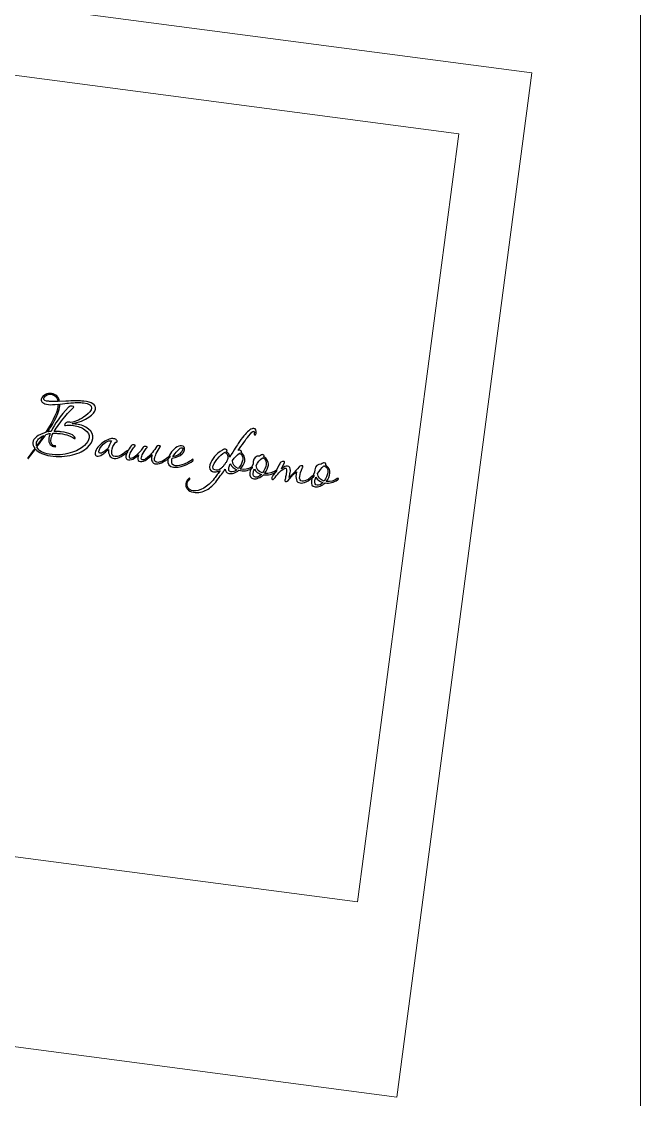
# Model space of a CAD drawing. Header units: centimetres. Extents: x -32 to 84, y -99 to 5.
# Drawn here: x 55.03 to 59.82, y -78.29 to -69.95 of the extents above; entities that cross this region are included whole.
import ezdxf

# ---------------------------------------------------------------- set-up
doc = ezdxf.new("R2010")
doc.units = ezdxf.units.CM
doc.header["$MEASUREMENT"] = 0
doc.layers.add('layer 1', color=7, linetype='Continuous')

msp = doc.modelspace()

# ---------------------------------------------------------------- linework, layer by layer
at = {"layer": 'layer 1', "color": 250, "lineweight": 18}
for points in [[(40.82434, -65.64449), (40.82434, -65.64449), (59.82434, -65.64449), (59.82434, -65.64449), (59.82434, -65.64449), (59.82434, -65.64449), (59.82434, -84.64449), (59.82434, -84.64449), (59.82434, -84.64449), (59.82434, -84.64449), (40.82434, -84.64449), (40.82434, -84.64449), (40.82434, -84.64449), (40.82434, -84.64449), (40.82434, -65.64449), (40.82434, -65.64449)], [(52.04395, -69.42876), (52.04395, -69.42876), (58.98395, -70.34332), (58.98395, -70.34332), (58.98395, -70.34332), (58.98395, -70.34332), (57.93874, -78.27475), (57.93874, -78.27475), (57.93874, -78.27475), (57.93874, -78.27475), (50.99874, -77.36019), (50.99874, -77.36019), (50.99874, -77.36019), (50.99874, -77.36019), (52.04395, -69.42876), (52.04395, -69.42876)], [(52.46893, -70.03084), (52.46893, -70.03084), (58.4175, -70.81475), (58.4175, -70.81475), (58.4175, -70.81475), (58.4175, -70.81475), (57.6336, -76.76332), (57.6336, -76.76332), (57.6336, -76.76332), (57.6336, -76.76332), (51.68503, -75.97941), (51.68503, -75.97941), (51.68503, -75.97941), (51.68503, -75.97941), (52.46893, -70.03084), (52.46893, -70.03084)]]:
    msp.add_open_spline(points, degree=3, knots=[0, 0, 0, 0, 0.2, 0.2, 0.2, 0.2, 0.4, 0.4, 0.4, 0.4, 0.6, 0.6, 0.6, 0.6, 1, 1, 1, 1], dxfattribs=at)
at = {"layer": 'layer 1', "color": 250}
for points, knots in [([(55.54294, -73.24327), (55.51456, -73.26982), (55.47524, -73.28916), (55.42497, -73.30128), (55.42497, -73.30128), (55.37133, -73.3144), (55.31456, -73.31701), (55.25468, -73.30912), (55.25468, -73.30912), (55.204, -73.30244), (55.16559, -73.28476), (55.13945, -73.25607), (55.13945, -73.25607), (55.13945, -73.25607), (55.08617, -73.32801), (55.08617, -73.32801), (55.08617, -73.32801), (55.08487, -73.32965), (55.0834, -73.32981), (55.08177, -73.32851), (55.08177, -73.32851), (55.07974, -73.32752), (55.07939, -73.32603), (55.08074, -73.32405), (55.08074, -73.32405), (55.0909, -73.30989), (55.10048, -73.29673), (55.10947, -73.28458), (55.10947, -73.28458), (55.11846, -73.27241), (55.12671, -73.26107), (55.13423, -73.25052), (55.13423, -73.25052), (55.12214, -73.23559), (55.11713, -73.22033), (55.11918, -73.20474), (55.11918, -73.20474), (55.12338, -73.17284), (55.15633, -73.14708), (55.21805, -73.12746), (55.21805, -73.12746), (55.28198, -73.02808), (55.31447, -72.95521), (55.31553, -72.90885), (55.31553, -72.90885), (55.28186, -72.9127), (55.25632, -72.91366), (55.23891, -72.91173), (55.23891, -72.91173), (55.21897, -72.90982), (55.20431, -72.90482), (55.19492, -72.89673), (55.19492, -72.89673), (55.1865, -72.8895), (55.18294, -72.88092), (55.18425, -72.871), (55.18425, -72.871), (55.18476, -72.8671), (55.18594, -72.86364), (55.18777, -72.86064), (55.18777, -72.86064), (55.1937, -72.84845), (55.20367, -72.83922), (55.21766, -72.83295), (55.21766, -72.83295), (55.23163, -72.82667), (55.2466, -72.8246), (55.26255, -72.8267), (55.26255, -72.8267), (55.29763, -72.83132), (55.31877, -72.85141), (55.32599, -72.88697), (55.32599, -72.88697), (55.32599, -72.88697), (55.37329, -72.88509), (55.37329, -72.88509), (55.37329, -72.88509), (55.4041, -72.88374), (55.42745, -72.88304), (55.44333, -72.88296), (55.44333, -72.88296), (55.45667, -72.88292), (55.46909, -72.88312), (55.48056, -72.88355), (55.48056, -72.88355), (55.49204, -72.88397), (55.50279, -72.88449), (55.51281, -72.88509), (55.51281, -72.88509), (55.54458, -72.88747), (55.56852, -72.8946), (55.58462, -72.90644), (55.58462, -72.90644), (55.60016, -72.91715), (55.60685, -72.93065), (55.60471, -72.94696), (55.60471, -72.94696), (55.60186, -72.96857), (55.58487, -72.9894), (55.55374, -73.00945), (55.55374, -73.00945), (55.51821, -73.03289), (55.47472, -73.04969), (55.42326, -73.05986), (55.42326, -73.05986), (55.42428, -73.06036), (55.4262, -73.06079), (55.42903, -73.06116), (55.42903, -73.06116), (55.43333, -73.06136), (55.43762, -73.06167), (55.4419, -73.06204), (55.4419, -73.06204), (55.44618, -73.06243), (55.45044, -73.0629), (55.45469, -73.06346), (55.45469, -73.06346), (55.49332, -73.06855), (55.52518, -73.08122), (55.55027, -73.10148), (55.55027, -73.10148), (55.57597, -73.12253), (55.58699, -73.14705), (55.5833, -73.17504), (55.5833, -73.17504), (55.58022, -73.19843), (55.56676, -73.22117), (55.54294, -73.24327)], [0, 0, 0, 0, 0.030303, 0.030303, 0.030303, 0.030303, 0.0606061, 0.0606061, 0.0606061, 0.0606061, 0.0909091, 0.0909091, 0.0909091, 0.0909091, 0.1212121, 0.1212121, 0.1212121, 0.1212121, 0.1515152, 0.1515152, 0.1515152, 0.1515152, 0.1818182, 0.1818182, 0.1818182, 0.1818182, 0.2121212, 0.2121212, 0.2121212, 0.2121212, 0.2424242, 0.2424242, 0.2424242, 0.2424242, 0.2727273, 0.2727273, 0.2727273, 0.2727273, 0.3030303, 0.3030303, 0.3030303, 0.3030303, 0.3333333, 0.3333333, 0.3333333, 0.3333333, 0.3636364, 0.3636364, 0.3636364, 0.3636364, 0.3939394, 0.3939394, 0.3939394, 0.3939394, 0.4242424, 0.4242424, 0.4242424, 0.4242424, 0.4545455, 0.4545455, 0.4545455, 0.4545455, 0.4848485, 0.4848485, 0.4848485, 0.4848485, 0.5151515, 0.5151515, 0.5151515, 0.5151515, 0.5454545, 0.5454545, 0.5454545, 0.5454545, 0.5757576, 0.5757576, 0.5757576, 0.5757576, 0.6060606, 0.6060606, 0.6060606, 0.6060606, 0.6363636, 0.6363636, 0.6363636, 0.6363636, 0.6666667, 0.6666667, 0.6666667, 0.6666667, 0.6969697, 0.6969697, 0.6969697, 0.6969697, 0.7272727, 0.7272727, 0.7272727, 0.7272727, 0.7575758, 0.7575758, 0.7575758, 0.7575758, 0.7878788, 0.7878788, 0.7878788, 0.7878788, 0.8181818, 0.8181818, 0.8181818, 0.8181818, 0.8484848, 0.8484848, 0.8484848, 0.8484848, 0.8787879, 0.8787879, 0.8787879, 0.8787879, 0.9090909, 0.9090909, 0.9090909, 0.9090909, 0.9393939, 0.9393939, 0.9393939, 0.9393939, 1, 1, 1, 1]), ([(55.31401, -72.88756), (55.3079, -72.85466), (55.2903, -72.8363), (55.26124, -72.83247), (55.26124, -72.83247), (55.23715, -72.82929), (55.21891, -72.83771), (55.20654, -72.85771), (55.20654, -72.85771), (55.2048, -72.86001), (55.20377, -72.86239), (55.20344, -72.86487), (55.20344, -72.86487), (55.20176, -72.87763), (55.21467, -72.88491), (55.2422, -72.88675), (55.2422, -72.88675), (55.25039, -72.88746), (55.26035, -72.88787), (55.27205, -72.88798), (55.27205, -72.88798), (55.28375, -72.88807), (55.29774, -72.88793), (55.31401, -72.88756)], [0, 0, 0, 0, 0.1428571, 0.1428571, 0.1428571, 0.1428571, 0.2857143, 0.2857143, 0.2857143, 0.2857143, 0.4285714, 0.4285714, 0.4285714, 0.4285714, 0.5714286, 0.5714286, 0.5714286, 0.5714286, 0.7142857, 0.7142857, 0.7142857, 0.7142857, 1, 1, 1, 1]), ([(55.23377, -73.12304), (55.24153, -73.12154), (55.25033, -73.12053), (55.26013, -73.12002), (55.26013, -73.12002), (55.28721, -73.0623), (55.33202, -72.99989), (55.39458, -72.93278), (55.39458, -72.93278), (55.40168, -72.92542), (55.41107, -72.92251), (55.42277, -72.92405), (55.42277, -72.92405), (55.43163, -72.92522), (55.43578, -72.92794), (55.43522, -72.93219), (55.43522, -72.93219), (55.43499, -72.93396), (55.43367, -72.93577), (55.43126, -72.93761), (55.43126, -72.93761), (55.41843, -72.94746), (55.39684, -72.97039), (55.36649, -73.00641), (55.36649, -73.00641), (55.33061, -73.04891), (55.30311, -73.08657), (55.28401, -73.11939), (55.28401, -73.11939), (55.29305, -73.11913), (55.30204, -73.11932), (55.31097, -73.11996), (55.31097, -73.11996), (55.31989, -73.1206), (55.32897, -73.12152), (55.33818, -73.12274), (55.33818, -73.12274), (55.40055, -73.13096), (55.43702, -73.14694), (55.44759, -73.17068), (55.44759, -73.17068), (55.44859, -73.17406), (55.44747, -73.17571), (55.44423, -73.17565), (55.44423, -73.17565), (55.44105, -73.17523), (55.4383, -73.17414), (55.43601, -73.1724), (55.43601, -73.1724), (55.41626, -73.15537), (55.38122, -73.14355), (55.33091, -73.13692), (55.33091, -73.13692), (55.32134, -73.13566), (55.312, -73.1347), (55.30289, -73.13404), (55.30289, -73.13404), (55.29379, -73.13338), (55.28489, -73.1332), (55.27619, -73.1335), (55.27619, -73.1335), (55.26659, -73.1517), (55.26104, -73.16646), (55.25954, -73.17781), (55.25954, -73.17781), (55.25746, -73.19087), (55.25847, -73.20236), (55.26257, -73.21227), (55.26257, -73.21227), (55.26693, -73.22294), (55.27426, -73.22895), (55.28453, -73.23031), (55.28453, -73.23031), (55.28701, -73.23064), (55.28898, -73.23072), (55.29045, -73.23055), (55.29045, -73.23055), (55.29519, -73.23009), (55.29731, -73.23182), (55.2968, -73.23571), (55.2968, -73.23571), (55.29661, -73.23713), (55.29505, -73.238), (55.29213, -73.23834), (55.29213, -73.23834), (55.27461, -73.23712), (55.26154, -73.23107), (55.25288, -73.22019), (55.25288, -73.22019), (55.24421, -73.20932), (55.24065, -73.19532), (55.24218, -73.17822), (55.24218, -73.17822), (55.24341, -73.16612), (55.24727, -73.15185), (55.25378, -73.13541), (55.25378, -73.13541), (55.24827, -73.13613), (55.24274, -73.13711), (55.23716, -73.13835), (55.23716, -73.13835), (55.23159, -73.1396), (55.22596, -73.1413), (55.22027, -73.14343), (55.22027, -73.14343), (55.21141, -73.15596), (55.20122, -73.1703), (55.18972, -73.18645), (55.18972, -73.18645), (55.17822, -73.2026), (55.16522, -73.22053), (55.15073, -73.24026), (55.15073, -73.24026), (55.16431, -73.27125), (55.19626, -73.29006), (55.24658, -73.29669), (55.24658, -73.29669), (55.30399, -73.30425), (55.35796, -73.30092), (55.40851, -73.28667), (55.40851, -73.28667), (55.45382, -73.27389), (55.49024, -73.25471), (55.51776, -73.22914), (55.51776, -73.22914), (55.53989, -73.20898), (55.55226, -73.18899), (55.55487, -73.16914), (55.55487, -73.16914), (55.558, -73.1454), (55.54688, -73.12446), (55.52151, -73.10634), (55.52151, -73.10634), (55.49812, -73.08956), (55.46854, -73.0788), (55.43274, -73.07409), (55.43274, -73.07409), (55.41113, -73.07124), (55.3904, -73.07121), (55.37057, -73.07401), (55.37057, -73.07401), (55.36616, -73.07451), (55.36423, -73.07281), (55.36474, -73.06891), (55.36474, -73.06891), (55.36503, -73.06678), (55.36606, -73.0644), (55.36785, -73.06175), (55.36785, -73.06175), (55.36964, -73.0591), (55.37185, -73.05669), (55.37448, -73.05452), (55.37448, -73.05452), (55.37711, -73.05234), (55.38015, -73.05048), (55.3836, -73.04895), (55.3836, -73.04895), (55.38705, -73.04742), (55.39057, -73.04672), (55.39415, -73.04683), (55.39415, -73.04683), (55.40315, -73.04693), (55.40949, -73.04813), (55.41315, -73.05042), (55.41315, -73.05042), (55.45377, -73.04315), (55.49194, -73.02565), (55.52768, -72.99791), (55.52768, -72.99791), (55.55616, -72.97607), (55.5715, -72.95681), (55.57369, -72.94016), (55.57369, -72.94016), (55.57659, -72.91819), (55.5557, -72.90427), (55.51106, -72.89838), (55.51106, -72.89838), (55.4986, -72.8971), (55.48473, -72.89635), (55.46944, -72.89614), (55.46944, -72.89614), (55.45415, -72.89593), (55.43757, -72.89663), (55.41968, -72.89823), (55.41968, -72.89823), (55.41892, -72.89849), (55.41089, -72.89933), (55.39556, -72.90074), (55.39556, -72.90074), (55.38023, -72.90214), (55.35775, -72.90449), (55.32811, -72.9078), (55.32811, -72.9078), (55.32809, -72.92438), (55.32466, -72.94358), (55.31781, -72.96539), (55.31781, -72.96539), (55.30397, -73.00755), (55.27596, -73.06009), (55.23377, -73.12304)], [0, 0, 0, 0, 0.0196078, 0.0196078, 0.0196078, 0.0196078, 0.0392157, 0.0392157, 0.0392157, 0.0392157, 0.0588235, 0.0588235, 0.0588235, 0.0588235, 0.0784314, 0.0784314, 0.0784314, 0.0784314, 0.0980392, 0.0980392, 0.0980392, 0.0980392, 0.1176471, 0.1176471, 0.1176471, 0.1176471, 0.1372549, 0.1372549, 0.1372549, 0.1372549, 0.1568627, 0.1568627, 0.1568627, 0.1568627, 0.1764706, 0.1764706, 0.1764706, 0.1764706, 0.1960784, 0.1960784, 0.1960784, 0.1960784, 0.2156863, 0.2156863, 0.2156863, 0.2156863, 0.2352941, 0.2352941, 0.2352941, 0.2352941, 0.254902, 0.254902, 0.254902, 0.254902, 0.2745098, 0.2745098, 0.2745098, 0.2745098, 0.2941176, 0.2941176, 0.2941176, 0.2941176, 0.3137255, 0.3137255, 0.3137255, 0.3137255, 0.3333333, 0.3333333, 0.3333333, 0.3333333, 0.3529412, 0.3529412, 0.3529412, 0.3529412, 0.372549, 0.372549, 0.372549, 0.372549, 0.3921569, 0.3921569, 0.3921569, 0.3921569, 0.4117647, 0.4117647, 0.4117647, 0.4117647, 0.4313725, 0.4313725, 0.4313725, 0.4313725, 0.4509804, 0.4509804, 0.4509804, 0.4509804, 0.4705882, 0.4705882, 0.4705882, 0.4705882, 0.4901961, 0.4901961, 0.4901961, 0.4901961, 0.5098039, 0.5098039, 0.5098039, 0.5098039, 0.5294118, 0.5294118, 0.5294118, 0.5294118, 0.5490196, 0.5490196, 0.5490196, 0.5490196, 0.5686275, 0.5686275, 0.5686275, 0.5686275, 0.5882353, 0.5882353, 0.5882353, 0.5882353, 0.6078431, 0.6078431, 0.6078431, 0.6078431, 0.627451, 0.627451, 0.627451, 0.627451, 0.6470588, 0.6470588, 0.6470588, 0.6470588, 0.6666667, 0.6666667, 0.6666667, 0.6666667, 0.6862745, 0.6862745, 0.6862745, 0.6862745, 0.7058824, 0.7058824, 0.7058824, 0.7058824, 0.7254902, 0.7254902, 0.7254902, 0.7254902, 0.745098, 0.745098, 0.745098, 0.745098, 0.7647059, 0.7647059, 0.7647059, 0.7647059, 0.7843137, 0.7843137, 0.7843137, 0.7843137, 0.8039216, 0.8039216, 0.8039216, 0.8039216, 0.8235294, 0.8235294, 0.8235294, 0.8235294, 0.8431373, 0.8431373, 0.8431373, 0.8431373, 0.8627451, 0.8627451, 0.8627451, 0.8627451, 0.8823529, 0.8823529, 0.8823529, 0.8823529, 0.9019608, 0.9019608, 0.9019608, 0.9019608, 0.9215686, 0.9215686, 0.9215686, 0.9215686, 0.9411765, 0.9411765, 0.9411765, 0.9411765, 0.9607843, 0.9607843, 0.9607843, 0.9607843, 1, 1, 1, 1]), ([(56.73195, -73.28153), (56.73195, -73.28153), (56.72908, -73.28277), (56.72908, -73.28277), (56.72908, -73.28277), (56.74073, -73.29008), (56.74953, -73.29989), (56.75549, -73.31221), (56.75549, -73.31221), (56.76143, -73.32454), (56.76286, -73.33698), (56.75975, -73.34955), (56.75975, -73.34955), (56.75469, -73.3716), (56.74378, -73.39143), (56.72704, -73.40905), (56.72704, -73.40905), (56.72704, -73.40905), (56.7257, -73.41104), (56.7257, -73.41104), (56.7257, -73.41104), (56.75838, -73.4175), (56.78729, -73.41284), (56.81245, -73.39705), (56.81245, -73.39705), (56.8144, -73.39587), (56.81644, -73.39542), (56.81857, -73.3957), (56.81857, -73.3957), (56.8206, -73.39669), (56.82131, -73.39821), (56.82067, -73.4003), (56.82067, -73.4003), (56.81994, -73.40308), (56.81744, -73.40564), (56.81317, -73.40796), (56.81317, -73.40796), (56.78211, -73.42478), (56.74948, -73.42896), (56.71526, -73.42047), (56.71526, -73.42047), (56.70278, -73.43037), (56.68931, -73.43752), (56.67485, -73.44192), (56.67485, -73.44192), (56.66039, -73.44632), (56.64755, -73.44725), (56.63636, -73.44469), (56.63636, -73.44469), (56.61781, -73.44045), (56.60866, -73.42915), (56.60892, -73.41078), (56.60892, -73.41078), (56.59951, -73.42469), (56.58944, -73.43887), (56.57871, -73.45332), (56.57871, -73.45332), (56.56797, -73.46777), (56.55663, -73.4834), (56.54468, -73.50021), (56.54468, -73.50021), (56.51866, -73.53355), (56.49242, -73.55749), (56.46599, -73.57204), (56.46599, -73.57204), (56.43484, -73.58956), (56.40048, -73.59585), (56.36292, -73.5909), (56.36292, -73.5909), (56.34166, -73.5881), (56.3258, -73.57988), (56.31534, -73.56624), (56.31534, -73.56624), (56.3054, -73.55412), (56.30148, -73.54008), (56.30358, -73.52414), (56.30358, -73.52414), (56.30558, -73.5089), (56.31308, -73.49582), (56.32606, -73.48491), (56.32606, -73.48491), (56.32776, -73.48298), (56.32966, -73.48214), (56.33179, -73.48243), (56.33179, -73.48243), (56.33391, -73.4827), (56.33482, -73.48408), (56.33449, -73.48657), (56.33449, -73.48657), (56.33435, -73.48763), (56.33321, -73.48947), (56.33106, -73.49206), (56.33106, -73.49206), (56.32184, -73.49914), (56.31633, -73.50942), (56.31456, -73.52288), (56.31456, -73.52288), (56.31274, -73.5367), (56.3155, -73.54859), (56.32284, -73.55858), (56.32284, -73.55858), (56.331, -73.57047), (56.34359, -73.57753), (56.36061, -73.57978), (56.36061, -73.57978), (56.3854, -73.58304), (56.41283, -73.57603), (56.44288, -73.55871), (56.44288, -73.55871), (56.47109, -73.54153), (56.49815, -73.51679), (56.52404, -73.4845), (56.52404, -73.4845), (56.53191, -73.47401), (56.53974, -73.46377), (56.54755, -73.45381), (56.54755, -73.45381), (56.55535, -73.44383), (56.56299, -73.43376), (56.57046, -73.42356), (56.57046, -73.42356), (56.55974, -73.42828), (56.54917, -73.43122), (56.53875, -73.43237), (56.53875, -73.43237), (56.52833, -73.43352), (56.51915, -73.43267), (56.51124, -73.42982), (56.51124, -73.42982), (56.4884, -73.42248), (56.4815, -73.40517), (56.4905, -73.37788), (56.4905, -73.37788), (56.49833, -73.35403), (56.51001, -73.33313), (56.52553, -73.31516), (56.52553, -73.31516), (56.54106, -73.29721), (56.56178, -73.28019), (56.58769, -73.26414), (56.58769, -73.26414), (56.59824, -73.25796), (56.60628, -73.25578), (56.6118, -73.25758), (56.6118, -73.25758), (56.62048, -73.26017), (56.62427, -73.26427), (56.62316, -73.2699), (56.62316, -73.2699), (56.62281, -73.26985), (56.62243, -73.26999), (56.62203, -73.27029), (56.62203, -73.27029), (56.62203, -73.27029), (56.6164, -73.27604), (56.6164, -73.27604), (56.6164, -73.27604), (56.6248, -73.28075), (56.6312, -73.28682), (56.63563, -73.29425), (56.63563, -73.29425), (56.64006, -73.30169), (56.6426, -73.30978), (56.64326, -73.31851), (56.64326, -73.31851), (56.64375, -73.31749), (56.64444, -73.31633), (56.64534, -73.315), (56.64534, -73.315), (56.6522, -73.30401), (56.65544, -73.29849), (56.65509, -73.29845), (56.65509, -73.29845), (56.68709, -73.24714), (56.70864, -73.21357), (56.71974, -73.19772), (56.71974, -73.19772), (56.74955, -73.15478), (56.77602, -73.12492), (56.79914, -73.10814), (56.79914, -73.10814), (56.81183, -73.09936), (56.82208, -73.09548), (56.82988, -73.09651), (56.82988, -73.09651), (56.84546, -73.09856), (56.85163, -73.112), (56.84836, -73.1368), (56.84836, -73.1368), (56.84745, -73.141), (56.84598, -73.14396), (56.84394, -73.14569), (56.84394, -73.14569), (56.84192, -73.1474), (56.83996, -73.14787), (56.83809, -73.14707), (56.83809, -73.14707), (56.83621, -73.14629), (56.83484, -73.14439), (56.83396, -73.14139), (56.83396, -73.14139), (56.8331, -73.1384), (56.83322, -73.13408), (56.83432, -73.12846), (56.83432, -73.12846), (56.83521, -73.12173), (56.83388, -73.11812), (56.83033, -73.11766), (56.83033, -73.11766), (56.82254, -73.11663), (56.80925, -73.12858), (56.79046, -73.15351), (56.79046, -73.15351), (56.77865, -73.16925), (56.76582, -73.18658), (56.75198, -73.20548), (56.75198, -73.20548), (56.73812, -73.22439), (56.72339, -73.24525), (56.70776, -73.26807), (56.70776, -73.26807), (56.71355, -73.26522), (56.71854, -73.26426), (56.72275, -73.26517), (56.72275, -73.26517), (56.73258, -73.26719), (56.73694, -73.27101), (56.73584, -73.27663), (56.73584, -73.27663), (56.73484, -73.27867), (56.73356, -73.2803), (56.73195, -73.28153)], [0, 0, 0, 0, 0.0169492, 0.0169492, 0.0169492, 0.0169492, 0.0338983, 0.0338983, 0.0338983, 0.0338983, 0.0508475, 0.0508475, 0.0508475, 0.0508475, 0.0677966, 0.0677966, 0.0677966, 0.0677966, 0.0847458, 0.0847458, 0.0847458, 0.0847458, 0.1016949, 0.1016949, 0.1016949, 0.1016949, 0.1186441, 0.1186441, 0.1186441, 0.1186441, 0.1355932, 0.1355932, 0.1355932, 0.1355932, 0.1525424, 0.1525424, 0.1525424, 0.1525424, 0.1694915, 0.1694915, 0.1694915, 0.1694915, 0.1864407, 0.1864407, 0.1864407, 0.1864407, 0.2033898, 0.2033898, 0.2033898, 0.2033898, 0.220339, 0.220339, 0.220339, 0.220339, 0.2372881, 0.2372881, 0.2372881, 0.2372881, 0.2542373, 0.2542373, 0.2542373, 0.2542373, 0.2711864, 0.2711864, 0.2711864, 0.2711864, 0.2881356, 0.2881356, 0.2881356, 0.2881356, 0.3050847, 0.3050847, 0.3050847, 0.3050847, 0.3220339, 0.3220339, 0.3220339, 0.3220339, 0.3389831, 0.3389831, 0.3389831, 0.3389831, 0.3559322, 0.3559322, 0.3559322, 0.3559322, 0.3728814, 0.3728814, 0.3728814, 0.3728814, 0.3898305, 0.3898305, 0.3898305, 0.3898305, 0.4067797, 0.4067797, 0.4067797, 0.4067797, 0.4237288, 0.4237288, 0.4237288, 0.4237288, 0.440678, 0.440678, 0.440678, 0.440678, 0.4576271, 0.4576271, 0.4576271, 0.4576271, 0.4745763, 0.4745763, 0.4745763, 0.4745763, 0.4915254, 0.4915254, 0.4915254, 0.4915254, 0.5084746, 0.5084746, 0.5084746, 0.5084746, 0.5254237, 0.5254237, 0.5254237, 0.5254237, 0.5423729, 0.5423729, 0.5423729, 0.5423729, 0.559322, 0.559322, 0.559322, 0.559322, 0.5762712, 0.5762712, 0.5762712, 0.5762712, 0.5932203, 0.5932203, 0.5932203, 0.5932203, 0.6101695, 0.6101695, 0.6101695, 0.6101695, 0.6271186, 0.6271186, 0.6271186, 0.6271186, 0.6440678, 0.6440678, 0.6440678, 0.6440678, 0.6610169, 0.6610169, 0.6610169, 0.6610169, 0.6779661, 0.6779661, 0.6779661, 0.6779661, 0.6949153, 0.6949153, 0.6949153, 0.6949153, 0.7118644, 0.7118644, 0.7118644, 0.7118644, 0.7288136, 0.7288136, 0.7288136, 0.7288136, 0.7457627, 0.7457627, 0.7457627, 0.7457627, 0.7627119, 0.7627119, 0.7627119, 0.7627119, 0.779661, 0.779661, 0.779661, 0.779661, 0.7966102, 0.7966102, 0.7966102, 0.7966102, 0.8135593, 0.8135593, 0.8135593, 0.8135593, 0.8305085, 0.8305085, 0.8305085, 0.8305085, 0.8474576, 0.8474576, 0.8474576, 0.8474576, 0.8644068, 0.8644068, 0.8644068, 0.8644068, 0.8813559, 0.8813559, 0.8813559, 0.8813559, 0.8983051, 0.8983051, 0.8983051, 0.8983051, 0.9152542, 0.9152542, 0.9152542, 0.9152542, 0.9322034, 0.9322034, 0.9322034, 0.9322034, 0.9491525, 0.9491525, 0.9491525, 0.9491525, 0.9661017, 0.9661017, 0.9661017, 0.9661017, 1, 1, 1, 1]), ([(55.20313, -73.15037), (55.16848, -73.16707), (55.14957, -73.18747), (55.1464, -73.21157), (55.1464, -73.21157), (55.14556, -73.21794), (55.1461, -73.22469), (55.14806, -73.23179), (55.14806, -73.23179), (55.15831, -73.21693), (55.16811, -73.20271), (55.17747, -73.18917), (55.17747, -73.18917), (55.18682, -73.17562), (55.19538, -73.16268), (55.20313, -73.15037)], [0, 0, 0, 0, 0.2, 0.2, 0.2, 0.2, 0.4, 0.4, 0.4, 0.4, 0.6, 0.6, 0.6, 0.6, 1, 1, 1, 1]), ([(55.8512, -73.28011), (55.80395, -73.31859), (55.76601, -73.33432), (55.73737, -73.3273), (55.73737, -73.3273), (55.72794, -73.32497), (55.71985, -73.31796), (55.71311, -73.30626), (55.71311, -73.30626), (55.70653, -73.29314), (55.70356, -73.27742), (55.70417, -73.25911), (55.70417, -73.25911), (55.69622, -73.26744), (55.68829, -73.27495), (55.68038, -73.28166), (55.68038, -73.28166), (55.67246, -73.28837), (55.66419, -73.2944), (55.65556, -73.29976), (55.65556, -73.29976), (55.63989, -73.30923), (55.62744, -73.31335), (55.61823, -73.31214), (55.61823, -73.31214), (55.60512, -73.31041), (55.59966, -73.30123), (55.60186, -73.28457), (55.60186, -73.28457), (55.60372, -73.27039), (55.61062, -73.25634), (55.62256, -73.24241), (55.62256, -73.24241), (55.65021, -73.21036), (55.67927, -73.1895), (55.70975, -73.17982), (55.70975, -73.17982), (55.72291, -73.17578), (55.7348, -73.17447), (55.74542, -73.17587), (55.74542, -73.17587), (55.74826, -73.17624), (55.7513, -73.17709), (55.75456, -73.17842), (55.75456, -73.17842), (55.75781, -73.17974), (55.76083, -73.18141), (55.76363, -73.1834), (55.76363, -73.1834), (55.76644, -73.18539), (55.76867, -73.18758), (55.77034, -73.18996), (55.77034, -73.18996), (55.772, -73.19234), (55.77266, -73.19495), (55.77228, -73.19779), (55.77228, -73.19779), (55.77214, -73.19886), (55.77139, -73.19974), (55.77004, -73.20046), (55.77004, -73.20046), (55.76868, -73.20119), (55.76717, -73.20171), (55.7655, -73.20203), (55.7655, -73.20203), (55.76384, -73.20235), (55.76225, -73.20278), (55.76074, -73.2033), (55.76074, -73.2033), (55.75922, -73.20382), (55.75844, -73.20426), (55.7584, -73.20461), (55.7584, -73.20461), (55.74216, -73.22663), (55.73262, -73.24844), (55.72977, -73.27006), (55.72977, -73.27006), (55.72622, -73.29699), (55.73489, -73.31183), (55.75581, -73.31459), (55.75581, -73.31459), (55.77777, -73.31748), (55.80755, -73.30356), (55.84513, -73.27283), (55.84513, -73.27283), (55.84804, -73.26996), (55.85072, -73.26869), (55.85321, -73.26902), (55.85321, -73.26902), (55.85497, -73.26925), (55.8557, -73.27061), (55.85538, -73.27309), (55.85538, -73.27309), (55.855, -73.27592), (55.85361, -73.27827), (55.8512, -73.28011)], [0, 0, 0, 0, 0.04, 0.04, 0.04, 0.04, 0.08, 0.08, 0.08, 0.08, 0.12, 0.12, 0.12, 0.12, 0.16, 0.16, 0.16, 0.16, 0.2, 0.2, 0.2, 0.2, 0.24, 0.24, 0.24, 0.24, 0.28, 0.28, 0.28, 0.28, 0.32, 0.32, 0.32, 0.32, 0.36, 0.36, 0.36, 0.36, 0.4, 0.4, 0.4, 0.4, 0.44, 0.44, 0.44, 0.44, 0.48, 0.48, 0.48, 0.48, 0.52, 0.52, 0.52, 0.52, 0.56, 0.56, 0.56, 0.56, 0.6, 0.6, 0.6, 0.6, 0.64, 0.64, 0.64, 0.64, 0.68, 0.68, 0.68, 0.68, 0.72, 0.72, 0.72, 0.72, 0.76, 0.76, 0.76, 0.76, 0.8, 0.8, 0.8, 0.8, 0.84, 0.84, 0.84, 0.84, 0.88, 0.88, 0.88, 0.88, 0.92, 0.92, 0.92, 0.92, 1, 1, 1, 1]), ([(55.7281, -73.1925), (55.69877, -73.18792), (55.67073, -73.20514), (55.64395, -73.24415), (55.64395, -73.24415), (55.63643, -73.2547), (55.6321, -73.2644), (55.63093, -73.27325), (55.63093, -73.27325), (55.62967, -73.28282), (55.6324, -73.28805), (55.63913, -73.28894), (55.63913, -73.28894), (55.64552, -73.28978), (55.6544, -73.28663), (55.6658, -73.27947), (55.6658, -73.27947), (55.68628, -73.26631), (55.70038, -73.25231), (55.70811, -73.23746), (55.70811, -73.23746), (55.71292, -73.22007), (55.71958, -73.20508), (55.7281, -73.1925)], [0, 0, 0, 0, 0.1428571, 0.1428571, 0.1428571, 0.1428571, 0.2857143, 0.2857143, 0.2857143, 0.2857143, 0.4285714, 0.4285714, 0.4285714, 0.4285714, 0.5714286, 0.5714286, 0.5714286, 0.5714286, 0.7142857, 0.7142857, 0.7142857, 0.7142857, 1, 1, 1, 1]), ([(56.10546, -73.23844), (56.07953, -73.27649), (56.06507, -73.30686), (56.06208, -73.32953), (56.06208, -73.32953), (56.05975, -73.34725), (56.06567, -73.35704), (56.07985, -73.35891), (56.07985, -73.35891), (56.10217, -73.36185), (56.13275, -73.34732), (56.17158, -73.3153), (56.17158, -73.3153), (56.17519, -73.31253), (56.17806, -73.31129), (56.18018, -73.31157), (56.18018, -73.31157), (56.18195, -73.3118), (56.18267, -73.31316), (56.18234, -73.31564), (56.18234, -73.31564), (56.18197, -73.31847), (56.18041, -73.32079), (56.17765, -73.32259), (56.17765, -73.32259), (56.13075, -73.36112), (56.09296, -73.37704), (56.06428, -73.37038), (56.06428, -73.37038), (56.05687, -73.36904), (56.0505, -73.36405), (56.04516, -73.35542), (56.04516, -73.35542), (56.03883, -73.34594), (56.03654, -73.33464), (56.03827, -73.32152), (56.03827, -73.32152), (56.03902, -73.31586), (56.04079, -73.30924), (56.04359, -73.30168), (56.04359, -73.30168), (56.01365, -73.3291), (55.99116, -73.34524), (55.9761, -73.35011), (55.9761, -73.35011), (55.96707, -73.35288), (55.95938, -73.35385), (55.95299, -73.35301), (55.95299, -73.35301), (55.9367, -73.35086), (55.92977, -73.34058), (55.93219, -73.32215), (55.93219, -73.32215), (55.93289, -73.31684), (55.93471, -73.30986), (55.93764, -73.30123), (55.93764, -73.30123), (55.91442, -73.32162), (55.8964, -73.33384), (55.8836, -73.33792), (55.8836, -73.33792), (55.87459, -73.3407), (55.86689, -73.34167), (55.86051, -73.34082), (55.86051, -73.34082), (55.8442, -73.33868), (55.83727, -73.32839), (55.8397, -73.30996), (55.8397, -73.30996), (55.84231, -73.29012), (55.8559, -73.2636), (55.88047, -73.23043), (55.88047, -73.23043), (55.88485, -73.22452), (55.89271, -73.22231), (55.90405, -73.2238), (55.90405, -73.2238), (55.91079, -73.22469), (55.91294, -73.22749), (55.91052, -73.23222), (55.91052, -73.23222), (55.90693, -73.23752), (55.90328, -73.24263), (55.89957, -73.24755), (55.89957, -73.24755), (55.89586, -73.25246), (55.89221, -73.25758), (55.88863, -73.26287), (55.88863, -73.26287), (55.87564, -73.28207), (55.86844, -73.29699), (55.86704, -73.30762), (55.86704, -73.30762), (55.86531, -73.32073), (55.86765, -73.32771), (55.87402, -73.32854), (55.87402, -73.32854), (55.8889, -73.33051), (55.90848, -73.31884), (55.93271, -73.29355), (55.93271, -73.29355), (55.93562, -73.2907), (55.93877, -73.28732), (55.94216, -73.28344), (55.94216, -73.28344), (55.94555, -73.27957), (55.94955, -73.27523), (55.95414, -73.27043), (55.95414, -73.27043), (55.95653, -73.26605), (55.95937, -73.26156), (55.96269, -73.25695), (55.96269, -73.25695), (55.966, -73.25233), (55.96942, -73.24756), (55.97295, -73.24262), (55.97295, -73.24262), (55.97734, -73.2367), (55.9852, -73.2345), (55.99654, -73.23599), (55.99654, -73.23599), (56.00327, -73.23688), (56.00543, -73.23968), (56.003, -73.24441), (56.003, -73.24441), (55.99942, -73.24971), (55.99577, -73.25482), (55.99206, -73.25973), (55.99206, -73.25973), (55.98834, -73.26465), (55.9847, -73.26977), (55.98112, -73.27505), (55.98112, -73.27505), (55.96813, -73.29426), (55.96094, -73.30918), (55.95954, -73.31981), (55.95954, -73.31981), (55.95781, -73.33292), (55.96013, -73.33989), (55.96651, -73.34073), (55.96651, -73.34073), (55.9814, -73.3427), (56.00096, -73.33103), (56.02521, -73.30574), (56.02521, -73.30574), (56.0286, -73.30186), (56.032, -73.29799), (56.03539, -73.29411), (56.03539, -73.29411), (56.03878, -73.29023), (56.04218, -73.28635), (56.04557, -73.28248), (56.04557, -73.28248), (56.05765, -73.26748), (56.06839, -73.25159), (56.07782, -73.2348), (56.07782, -73.2348), (56.08237, -73.23035), (56.0896, -73.22879), (56.09953, -73.2301), (56.09953, -73.2301), (56.10484, -73.2308), (56.10731, -73.23257), (56.10694, -73.2354), (56.10694, -73.2354), (56.10685, -73.23611), (56.10635, -73.23713), (56.10546, -73.23844)], [0, 0, 0, 0, 0.0232558, 0.0232558, 0.0232558, 0.0232558, 0.0465116, 0.0465116, 0.0465116, 0.0465116, 0.0697674, 0.0697674, 0.0697674, 0.0697674, 0.0930233, 0.0930233, 0.0930233, 0.0930233, 0.1162791, 0.1162791, 0.1162791, 0.1162791, 0.1395349, 0.1395349, 0.1395349, 0.1395349, 0.1627907, 0.1627907, 0.1627907, 0.1627907, 0.1860465, 0.1860465, 0.1860465, 0.1860465, 0.2093023, 0.2093023, 0.2093023, 0.2093023, 0.2325581, 0.2325581, 0.2325581, 0.2325581, 0.255814, 0.255814, 0.255814, 0.255814, 0.2790698, 0.2790698, 0.2790698, 0.2790698, 0.3023256, 0.3023256, 0.3023256, 0.3023256, 0.3255814, 0.3255814, 0.3255814, 0.3255814, 0.3488372, 0.3488372, 0.3488372, 0.3488372, 0.372093, 0.372093, 0.372093, 0.372093, 0.3953488, 0.3953488, 0.3953488, 0.3953488, 0.4186047, 0.4186047, 0.4186047, 0.4186047, 0.4418605, 0.4418605, 0.4418605, 0.4418605, 0.4651163, 0.4651163, 0.4651163, 0.4651163, 0.4883721, 0.4883721, 0.4883721, 0.4883721, 0.5116279, 0.5116279, 0.5116279, 0.5116279, 0.5348837, 0.5348837, 0.5348837, 0.5348837, 0.5581395, 0.5581395, 0.5581395, 0.5581395, 0.5813953, 0.5813953, 0.5813953, 0.5813953, 0.6046512, 0.6046512, 0.6046512, 0.6046512, 0.627907, 0.627907, 0.627907, 0.627907, 0.6511628, 0.6511628, 0.6511628, 0.6511628, 0.6744186, 0.6744186, 0.6744186, 0.6744186, 0.6976744, 0.6976744, 0.6976744, 0.6976744, 0.7209302, 0.7209302, 0.7209302, 0.7209302, 0.744186, 0.744186, 0.744186, 0.744186, 0.7674419, 0.7674419, 0.7674419, 0.7674419, 0.7906977, 0.7906977, 0.7906977, 0.7906977, 0.8139535, 0.8139535, 0.8139535, 0.8139535, 0.8372093, 0.8372093, 0.8372093, 0.8372093, 0.8604651, 0.8604651, 0.8604651, 0.8604651, 0.8837209, 0.8837209, 0.8837209, 0.8837209, 0.9069767, 0.9069767, 0.9069767, 0.9069767, 0.9302326, 0.9302326, 0.9302326, 0.9302326, 0.9534884, 0.9534884, 0.9534884, 0.9534884, 1, 1, 1, 1]), ([(56.35723, -73.34679), (56.34242, -73.36071), (56.32026, -73.37293), (56.29075, -73.38346), (56.29075, -73.38346), (56.25818, -73.3954), (56.23055, -73.39986), (56.20787, -73.39687), (56.20787, -73.39687), (56.17492, -73.39253), (56.16082, -73.37229), (56.16558, -73.33614), (56.16558, -73.33614), (56.16731, -73.32303), (56.17379, -73.30802), (56.18504, -73.29112), (56.18504, -73.29112), (56.19642, -73.27315), (56.20968, -73.25867), (56.22483, -73.24769), (56.22483, -73.24769), (56.24198, -73.23517), (56.25729, -73.2298), (56.27075, -73.23157), (56.27075, -73.23157), (56.28848, -73.23391), (56.29619, -73.24376), (56.2939, -73.26112), (56.2939, -73.26112), (56.2925, -73.27175), (56.2864, -73.28248), (56.2756, -73.29332), (56.2756, -73.29332), (56.25663, -73.31136), (56.23104, -73.32224), (56.19884, -73.32592), (56.19884, -73.32592), (56.19662, -73.33176), (56.19507, -73.33805), (56.19418, -73.34477), (56.19418, -73.34477), (56.19101, -73.36887), (56.20058, -73.3824), (56.22291, -73.38534), (56.22291, -73.38534), (56.24063, -73.38768), (56.26355, -73.38331), (56.2917, -73.37223), (56.2917, -73.37223), (56.30463, -73.36708), (56.31597, -73.36182), (56.32569, -73.35643), (56.32569, -73.35643), (56.33541, -73.35105), (56.34372, -73.34537), (56.35064, -73.33944), (56.35064, -73.33944), (56.35831, -73.33324), (56.36171, -73.33332), (56.36087, -73.33971), (56.36087, -73.33971), (56.36059, -73.34183), (56.35938, -73.3442), (56.35723, -73.34679)], [0, 0, 0, 0, 0.0588235, 0.0588235, 0.0588235, 0.0588235, 0.1176471, 0.1176471, 0.1176471, 0.1176471, 0.1764706, 0.1764706, 0.1764706, 0.1764706, 0.2352941, 0.2352941, 0.2352941, 0.2352941, 0.2941176, 0.2941176, 0.2941176, 0.2941176, 0.3529412, 0.3529412, 0.3529412, 0.3529412, 0.4117647, 0.4117647, 0.4117647, 0.4117647, 0.4705882, 0.4705882, 0.4705882, 0.4705882, 0.5294118, 0.5294118, 0.5294118, 0.5294118, 0.5882353, 0.5882353, 0.5882353, 0.5882353, 0.6470588, 0.6470588, 0.6470588, 0.6470588, 0.7058824, 0.7058824, 0.7058824, 0.7058824, 0.7647059, 0.7647059, 0.7647059, 0.7647059, 0.8235294, 0.8235294, 0.8235294, 0.8235294, 0.8823529, 0.8823529, 0.8823529, 0.8823529, 1, 1, 1, 1]), ([(56.26602, -73.28394), (56.27425, -73.27349), (56.27889, -73.26419), (56.27996, -73.25604), (56.27996, -73.25604), (56.28081, -73.24966), (56.2791, -73.24619), (56.27485, -73.24563), (56.27485, -73.24563), (56.26741, -73.24465), (56.25598, -73.25197), (56.24059, -73.26762), (56.24059, -73.26762), (56.2255, -73.28365), (56.21307, -73.30004), (56.20328, -73.31677), (56.20328, -73.31677), (56.23245, -73.3116), (56.25336, -73.30066), (56.26602, -73.28394)], [0, 0, 0, 0, 0.1666667, 0.1666667, 0.1666667, 0.1666667, 0.3333333, 0.3333333, 0.3333333, 0.3333333, 0.5, 0.5, 0.5, 0.5, 0.6666667, 0.6666667, 0.6666667, 0.6666667, 1, 1, 1, 1]), ([(56.57649, -73.40651), (56.58144, -73.40176), (56.58647, -73.39647), (56.59156, -73.39066), (56.59156, -73.39066), (56.59666, -73.38484), (56.60141, -73.37888), (56.60581, -73.3728), (56.60581, -73.3728), (56.61022, -73.36671), (56.61416, -73.36073), (56.61764, -73.35488), (56.61764, -73.35488), (56.62111, -73.34904), (56.62373, -73.34352), (56.6255, -73.33835), (56.6255, -73.33835), (56.62965, -73.32592), (56.63011, -73.31435), (56.62683, -73.30364), (56.62683, -73.30364), (56.62354, -73.29293), (56.61679, -73.28546), (56.60653, -73.28123), (56.60653, -73.28123), (56.58436, -73.29345), (56.56484, -73.31035), (56.54793, -73.33191), (56.54793, -73.33191), (56.54467, -73.33472), (56.54127, -73.33869), (56.53771, -73.34381), (56.53771, -73.34381), (56.53415, -73.34893), (56.53094, -73.35409), (56.5281, -73.35931), (56.5281, -73.35931), (56.52524, -73.36452), (56.52279, -73.36952), (56.52071, -73.37429), (56.52071, -73.37429), (56.51864, -73.37907), (56.51729, -73.38249), (56.51666, -73.38457), (56.51666, -73.38457), (56.51024, -73.40319), (56.5138, -73.41448), (56.52734, -73.41843), (56.52734, -73.41843), (56.54322, -73.42376), (56.5596, -73.41979), (56.57649, -73.40651)], [0, 0, 0, 0, 0.0714286, 0.0714286, 0.0714286, 0.0714286, 0.1428571, 0.1428571, 0.1428571, 0.1428571, 0.2142857, 0.2142857, 0.2142857, 0.2142857, 0.2857143, 0.2857143, 0.2857143, 0.2857143, 0.3571429, 0.3571429, 0.3571429, 0.3571429, 0.4285714, 0.4285714, 0.4285714, 0.4285714, 0.5, 0.5, 0.5, 0.5, 0.5714286, 0.5714286, 0.5714286, 0.5714286, 0.6428571, 0.6428571, 0.6428571, 0.6428571, 0.7142857, 0.7142857, 0.7142857, 0.7142857, 0.7857143, 0.7857143, 0.7857143, 0.7857143, 0.8571429, 0.8571429, 0.8571429, 0.8571429, 1, 1, 1, 1]), ([(56.64883, -73.37062), (56.64883, -73.37062), (56.64822, -73.37108), (56.64822, -73.37108), (56.64822, -73.37108), (56.64571, -73.37652), (56.6435, -73.38164), (56.6416, -73.38643), (56.6416, -73.38643), (56.63971, -73.39123), (56.63833, -73.39555), (56.63746, -73.39941), (56.63746, -73.39941), (56.63322, -73.41796), (56.63773, -73.42883), (56.65101, -73.43202), (56.65101, -73.43202), (56.66742, -73.43598), (56.68345, -73.4307), (56.69906, -73.41618), (56.69906, -73.41618), (56.67398, -73.40674), (56.65724, -73.39156), (56.64883, -73.37062)], [0, 0, 0, 0, 0.1428571, 0.1428571, 0.1428571, 0.1428571, 0.2857143, 0.2857143, 0.2857143, 0.2857143, 0.4285714, 0.4285714, 0.4285714, 0.4285714, 0.5714286, 0.5714286, 0.5714286, 0.5714286, 0.7142857, 0.7142857, 0.7142857, 0.7142857, 1, 1, 1, 1]), ([(56.7196, -73.2891), (56.69862, -73.30327), (56.68034, -73.32159), (56.66477, -73.34406), (56.66477, -73.34406), (56.66479, -73.37399), (56.67955, -73.39468), (56.70903, -73.40614), (56.70903, -73.40614), (56.72726, -73.38546), (56.73844, -73.36495), (56.74256, -73.34458), (56.74256, -73.34458), (56.74571, -73.33165), (56.74527, -73.31997), (56.74123, -73.30953), (56.74123, -73.30953), (56.7372, -73.29907), (56.72999, -73.29226), (56.7196, -73.2891)], [0, 0, 0, 0, 0.1666667, 0.1666667, 0.1666667, 0.1666667, 0.3333333, 0.3333333, 0.3333333, 0.3333333, 0.5, 0.5, 0.5, 0.5, 0.6666667, 0.6666667, 0.6666667, 0.6666667, 1, 1, 1, 1]), ([(56.90816, -73.31502), (56.90816, -73.31502), (56.90575, -73.31687), (56.90575, -73.31687), (56.90575, -73.31687), (56.91794, -73.3228), (56.9276, -73.33165), (56.9347, -73.3434), (56.9347, -73.3434), (56.9418, -73.35515), (56.94452, -73.36741), (56.94284, -73.38017), (56.94284, -73.38017), (56.93985, -73.40284), (56.93097, -73.42367), (56.91621, -73.44263), (56.91621, -73.44263), (56.91621, -73.44263), (56.91488, -73.44462), (56.91488, -73.44462), (56.91488, -73.44462), (56.94797, -73.4479), (56.97635, -73.44046), (57.00002, -73.42231), (57.00002, -73.42231), (57.00202, -73.42077), (57.00391, -73.42012), (57.00567, -73.42035), (57.00567, -73.42035), (57.0078, -73.42063), (57.00871, -73.42201), (57.00838, -73.4245), (57.00838, -73.4245), (57.00791, -73.42804), (57.00574, -73.43082), (57.00187, -73.43283), (57.00187, -73.43283), (56.97261, -73.4524), (56.94044, -73.45988), (56.90536, -73.45526), (56.90536, -73.45526), (56.8942, -73.46605), (56.88156, -73.47439), (56.86745, -73.48028), (56.86745, -73.48028), (56.85334, -73.48617), (56.84061, -73.48837), (56.82927, -73.48687), (56.82927, -73.48687), (56.80517, -73.4837), (56.79535, -73.46798), (56.79979, -73.43973), (56.79979, -73.43973), (56.80236, -73.42023), (56.81055, -73.39771), (56.82438, -73.37212), (56.82438, -73.37212), (56.8244, -73.36924), (56.82453, -73.3662), (56.82478, -73.36299), (56.82478, -73.36299), (56.82501, -73.35977), (56.82535, -73.35657), (56.82577, -73.35338), (56.82577, -73.35338), (56.82964, -73.32397), (56.84615, -73.30955), (56.87526, -73.31015), (56.87526, -73.31015), (56.88423, -73.30232), (56.89173, -73.2988), (56.89776, -73.29959), (56.89776, -73.29959), (56.90767, -73.3009), (56.91226, -73.30439), (56.91151, -73.31006), (56.91151, -73.31006), (56.91128, -73.31183), (56.91016, -73.31349), (56.90816, -73.31502)], [0, 0, 0, 0, 0.047619, 0.047619, 0.047619, 0.047619, 0.0952381, 0.0952381, 0.0952381, 0.0952381, 0.1428571, 0.1428571, 0.1428571, 0.1428571, 0.1904762, 0.1904762, 0.1904762, 0.1904762, 0.2380952, 0.2380952, 0.2380952, 0.2380952, 0.2857143, 0.2857143, 0.2857143, 0.2857143, 0.3333333, 0.3333333, 0.3333333, 0.3333333, 0.3809524, 0.3809524, 0.3809524, 0.3809524, 0.4285714, 0.4285714, 0.4285714, 0.4285714, 0.4761905, 0.4761905, 0.4761905, 0.4761905, 0.5238095, 0.5238095, 0.5238095, 0.5238095, 0.5714286, 0.5714286, 0.5714286, 0.5714286, 0.6190476, 0.6190476, 0.6190476, 0.6190476, 0.6666667, 0.6666667, 0.6666667, 0.6666667, 0.7142857, 0.7142857, 0.7142857, 0.7142857, 0.7619048, 0.7619048, 0.7619048, 0.7619048, 0.8095238, 0.8095238, 0.8095238, 0.8095238, 0.8571429, 0.8571429, 0.8571429, 0.8571429, 0.9047619, 0.9047619, 0.9047619, 0.9047619, 1, 1, 1, 1]), ([(56.89672, -73.3238), (56.87765, -73.34003), (56.8613, -73.36005), (56.84771, -73.38386), (56.84771, -73.38386), (56.85061, -73.41379), (56.86738, -73.43295), (56.898, -73.44131), (56.898, -73.44131), (56.91359, -73.41885), (56.92273, -73.39735), (56.92544, -73.37679), (56.92544, -73.37679), (56.92716, -73.36368), (56.92553, -73.35211), (56.92054, -73.34208), (56.92054, -73.34208), (56.91555, -73.33205), (56.90762, -73.32595), (56.89672, -73.3238)], [0, 0, 0, 0, 0.1666667, 0.1666667, 0.1666667, 0.1666667, 0.3333333, 0.3333333, 0.3333333, 0.3333333, 0.5, 0.5, 0.5, 0.5, 0.6666667, 0.6666667, 0.6666667, 0.6666667, 1, 1, 1, 1]), ([(57.29623, -73.46838), (57.25165, -73.50576), (57.21589, -73.52268), (57.18896, -73.51913), (57.18896, -73.51913), (57.1599, -73.5153), (57.15036, -73.48647), (57.16034, -73.43262), (57.16034, -73.43262), (57.15754, -73.43478), (57.15398, -73.43783), (57.14968, -73.44176), (57.14968, -73.44176), (57.14537, -73.4457), (57.13992, -73.45084), (57.13331, -73.45718), (57.13331, -73.45718), (57.13331, -73.45718), (57.09512, -73.50082), (57.09512, -73.50082), (57.09512, -73.50082), (57.08735, -73.50772), (57.08096, -73.50977), (57.07592, -73.50694), (57.07592, -73.50694), (57.07044, -73.50478), (57.06878, -73.50095), (57.07094, -73.49547), (57.07094, -73.49547), (57.07094, -73.49547), (57.07223, -73.48987), (57.07478, -73.47867), (57.07478, -73.47867), (57.07624, -73.47309), (57.07747, -73.46784), (57.07848, -73.46294), (57.07848, -73.46294), (57.07948, -73.45802), (57.08044, -73.45346), (57.08136, -73.44925), (57.08136, -73.44925), (57.08661, -73.42039), (57.08515, -73.40541), (57.07701, -73.40434), (57.07701, -73.40434), (57.07027, -73.40345), (57.05884, -73.40951), (57.0427, -73.42253), (57.0427, -73.42253), (57.03187, -73.43084), (57.01904, -73.44482), (57.00418, -73.4645), (57.00418, -73.4645), (56.99108, -73.48188), (56.98339, -73.49097), (56.98112, -73.49174), (56.98112, -73.49174), (56.97886, -73.49253), (56.97666, -73.49278), (56.97454, -73.4925), (56.97454, -73.4925), (56.96958, -73.49185), (56.96753, -73.48815), (56.96842, -73.48142), (56.96842, -73.48142), (56.9687, -73.4793), (56.9691, -73.47772), (56.96959, -73.47671), (56.96959, -73.47671), (56.97277, -73.47172), (56.97713, -73.46463), (56.98266, -73.45545), (56.98266, -73.45545), (56.9882, -73.44626), (56.99492, -73.43498), (57.0028, -73.4216), (57.0028, -73.4216), (57.02222, -73.38918), (57.03242, -73.36926), (57.0334, -73.36181), (57.0334, -73.36181), (57.03474, -73.35983), (57.04088, -73.35703), (57.05181, -73.35342), (57.05181, -73.35342), (57.06385, -73.34961), (57.06933, -73.35177), (57.06825, -73.35992), (57.06825, -73.35992), (57.06825, -73.35992), (57.04438, -73.40977), (57.04438, -73.40977), (57.04438, -73.40977), (57.04759, -73.40731), (57.05147, -73.40449), (57.05604, -73.4013), (57.05604, -73.4013), (57.06061, -73.39812), (57.06566, -73.39473), (57.07117, -73.39113), (57.07117, -73.39113), (57.07731, -73.38833), (57.08357, -73.38736), (57.08995, -73.3882), (57.08995, -73.3882), (57.1066, -73.39039), (57.11464, -73.40191), (57.11406, -73.42273), (57.11406, -73.42273), (57.11401, -73.42309), (57.11322, -73.42776), (57.11167, -73.43675), (57.11167, -73.43675), (57.11013, -73.44575), (57.10781, -73.45923), (57.10472, -73.4772), (57.10472, -73.4772), (57.11794, -73.46165), (57.14373, -73.43422), (57.18207, -73.39493), (57.18207, -73.39493), (57.18957, -73.38727), (57.19723, -73.38395), (57.20502, -73.38498), (57.20502, -73.38498), (57.20892, -73.38549), (57.21058, -73.38787), (57.21002, -73.39212), (57.21002, -73.39212), (57.20988, -73.39318), (57.20966, -73.39424), (57.20935, -73.39528), (57.20935, -73.39528), (57.20902, -73.39631), (57.20859, -73.39752), (57.20805, -73.39889), (57.20805, -73.39889), (57.19527, -73.42749), (57.18774, -73.45048), (57.18545, -73.46784), (57.18545, -73.46784), (57.18246, -73.49052), (57.18876, -73.50289), (57.20435, -73.50494), (57.20435, -73.50494), (57.21711, -73.50662), (57.23231, -73.50213), (57.24993, -73.49148), (57.24993, -73.49148), (57.2531, -73.48937), (57.25797, -73.48587), (57.26456, -73.48097), (57.26456, -73.48097), (57.27115, -73.47607), (57.27929, -73.46975), (57.28896, -73.46201), (57.28896, -73.46201), (57.29177, -73.45985), (57.29406, -73.45889), (57.29583, -73.45913), (57.29583, -73.45913), (57.29725, -73.45931), (57.29818, -73.46052), (57.2986, -73.46274), (57.2986, -73.46274), (57.29903, -73.46496), (57.29824, -73.46684), (57.29623, -73.46838)], [0, 0, 0, 0, 0.0232558, 0.0232558, 0.0232558, 0.0232558, 0.0465116, 0.0465116, 0.0465116, 0.0465116, 0.0697674, 0.0697674, 0.0697674, 0.0697674, 0.0930233, 0.0930233, 0.0930233, 0.0930233, 0.1162791, 0.1162791, 0.1162791, 0.1162791, 0.1395349, 0.1395349, 0.1395349, 0.1395349, 0.1627907, 0.1627907, 0.1627907, 0.1627907, 0.1860465, 0.1860465, 0.1860465, 0.1860465, 0.2093023, 0.2093023, 0.2093023, 0.2093023, 0.2325581, 0.2325581, 0.2325581, 0.2325581, 0.255814, 0.255814, 0.255814, 0.255814, 0.2790698, 0.2790698, 0.2790698, 0.2790698, 0.3023256, 0.3023256, 0.3023256, 0.3023256, 0.3255814, 0.3255814, 0.3255814, 0.3255814, 0.3488372, 0.3488372, 0.3488372, 0.3488372, 0.372093, 0.372093, 0.372093, 0.372093, 0.3953488, 0.3953488, 0.3953488, 0.3953488, 0.4186047, 0.4186047, 0.4186047, 0.4186047, 0.4418605, 0.4418605, 0.4418605, 0.4418605, 0.4651163, 0.4651163, 0.4651163, 0.4651163, 0.4883721, 0.4883721, 0.4883721, 0.4883721, 0.5116279, 0.5116279, 0.5116279, 0.5116279, 0.5348837, 0.5348837, 0.5348837, 0.5348837, 0.5581395, 0.5581395, 0.5581395, 0.5581395, 0.5813953, 0.5813953, 0.5813953, 0.5813953, 0.6046512, 0.6046512, 0.6046512, 0.6046512, 0.627907, 0.627907, 0.627907, 0.627907, 0.6511628, 0.6511628, 0.6511628, 0.6511628, 0.6744186, 0.6744186, 0.6744186, 0.6744186, 0.6976744, 0.6976744, 0.6976744, 0.6976744, 0.7209302, 0.7209302, 0.7209302, 0.7209302, 0.744186, 0.744186, 0.744186, 0.744186, 0.7674419, 0.7674419, 0.7674419, 0.7674419, 0.7906977, 0.7906977, 0.7906977, 0.7906977, 0.8139535, 0.8139535, 0.8139535, 0.8139535, 0.8372093, 0.8372093, 0.8372093, 0.8372093, 0.8604651, 0.8604651, 0.8604651, 0.8604651, 0.8837209, 0.8837209, 0.8837209, 0.8837209, 0.9069767, 0.9069767, 0.9069767, 0.9069767, 0.9302326, 0.9302326, 0.9302326, 0.9302326, 0.9534884, 0.9534884, 0.9534884, 0.9534884, 1, 1, 1, 1]), ([(57.38496, -73.37786), (57.38496, -73.37786), (57.38255, -73.37971), (57.38255, -73.37971), (57.38255, -73.37971), (57.39475, -73.38564), (57.4044, -73.39449), (57.4115, -73.40623), (57.4115, -73.40623), (57.4186, -73.41798), (57.42132, -73.43025), (57.41964, -73.443), (57.41964, -73.443), (57.41665, -73.46568), (57.40778, -73.4865), (57.39301, -73.50546), (57.39301, -73.50546), (57.39301, -73.50546), (57.39168, -73.50745), (57.39168, -73.50745), (57.39168, -73.50745), (57.42478, -73.51073), (57.45315, -73.50329), (57.47682, -73.48515), (57.47682, -73.48515), (57.47882, -73.4836), (57.48071, -73.48295), (57.48248, -73.48319), (57.48248, -73.48319), (57.48461, -73.48347), (57.48551, -73.48485), (57.48518, -73.48733), (57.48518, -73.48733), (57.48471, -73.49087), (57.48254, -73.49365), (57.47867, -73.49566), (57.47867, -73.49566), (57.44941, -73.51524), (57.41724, -73.52271), (57.38216, -73.51809), (57.38216, -73.51809), (57.37101, -73.52889), (57.35837, -73.53723), (57.34425, -73.54311), (57.34425, -73.54311), (57.33014, -73.549), (57.31741, -73.5512), (57.30607, -73.54971), (57.30607, -73.54971), (57.28197, -73.54653), (57.27215, -73.53081), (57.2766, -73.50256), (57.2766, -73.50256), (57.27917, -73.48307), (57.28736, -73.46054), (57.30119, -73.43496), (57.30119, -73.43496), (57.3012, -73.43208), (57.30133, -73.42903), (57.30158, -73.42582), (57.30158, -73.42582), (57.30182, -73.4226), (57.30215, -73.4194), (57.30257, -73.41622), (57.30257, -73.41622), (57.30645, -73.3868), (57.32295, -73.37239), (57.35207, -73.37298), (57.35207, -73.37298), (57.36104, -73.36515), (57.36853, -73.36163), (57.37456, -73.36242), (57.37456, -73.36242), (57.38447, -73.36373), (57.38906, -73.36723), (57.38831, -73.3729), (57.38831, -73.3729), (57.38808, -73.37466), (57.38696, -73.37632), (57.38496, -73.37786)], [0, 0, 0, 0, 0.047619, 0.047619, 0.047619, 0.047619, 0.0952381, 0.0952381, 0.0952381, 0.0952381, 0.1428571, 0.1428571, 0.1428571, 0.1428571, 0.1904762, 0.1904762, 0.1904762, 0.1904762, 0.2380952, 0.2380952, 0.2380952, 0.2380952, 0.2857143, 0.2857143, 0.2857143, 0.2857143, 0.3333333, 0.3333333, 0.3333333, 0.3333333, 0.3809524, 0.3809524, 0.3809524, 0.3809524, 0.4285714, 0.4285714, 0.4285714, 0.4285714, 0.4761905, 0.4761905, 0.4761905, 0.4761905, 0.5238095, 0.5238095, 0.5238095, 0.5238095, 0.5714286, 0.5714286, 0.5714286, 0.5714286, 0.6190476, 0.6190476, 0.6190476, 0.6190476, 0.6666667, 0.6666667, 0.6666667, 0.6666667, 0.7142857, 0.7142857, 0.7142857, 0.7142857, 0.7619048, 0.7619048, 0.7619048, 0.7619048, 0.8095238, 0.8095238, 0.8095238, 0.8095238, 0.8571429, 0.8571429, 0.8571429, 0.8571429, 0.9047619, 0.9047619, 0.9047619, 0.9047619, 1, 1, 1, 1]), ([(56.83429, -73.41183), (56.83429, -73.41183), (56.83422, -73.41236), (56.83422, -73.41236), (56.83422, -73.41236), (56.82975, -73.42439), (56.82703, -73.43413), (56.82605, -73.44157), (56.82605, -73.44157), (56.82353, -73.4607), (56.82918, -73.47118), (56.843, -73.473), (56.843, -73.473), (56.85929, -73.47515), (56.87461, -73.46833), (56.88895, -73.45256), (56.88895, -73.45256), (56.86324, -73.44521), (56.84502, -73.43163), (56.83429, -73.41183)], [0, 0, 0, 0, 0.1666667, 0.1666667, 0.1666667, 0.1666667, 0.3333333, 0.3333333, 0.3333333, 0.3333333, 0.5, 0.5, 0.5, 0.5, 0.6666667, 0.6666667, 0.6666667, 0.6666667, 1, 1, 1, 1]), ([(57.37353, -73.38663), (57.35445, -73.40286), (57.3381, -73.42288), (57.32452, -73.44669), (57.32452, -73.44669), (57.32742, -73.47663), (57.34418, -73.49579), (57.3748, -73.50415), (57.3748, -73.50415), (57.39039, -73.48168), (57.39953, -73.46018), (57.40224, -73.43962), (57.40224, -73.43962), (57.40397, -73.42651), (57.40234, -73.41494), (57.39734, -73.40491), (57.39734, -73.40491), (57.39236, -73.39488), (57.38442, -73.38879), (57.37353, -73.38663)], [0, 0, 0, 0, 0.1666667, 0.1666667, 0.1666667, 0.1666667, 0.3333333, 0.3333333, 0.3333333, 0.3333333, 0.5, 0.5, 0.5, 0.5, 0.6666667, 0.6666667, 0.6666667, 0.6666667, 1, 1, 1, 1]), ([(57.3111, -73.47466), (57.3111, -73.47466), (57.31103, -73.47519), (57.31103, -73.47519), (57.31103, -73.47519), (57.30655, -73.48722), (57.30383, -73.49696), (57.30285, -73.5044), (57.30285, -73.5044), (57.30033, -73.52354), (57.30598, -73.53401), (57.3198, -73.53583), (57.3198, -73.53583), (57.33609, -73.53798), (57.35141, -73.53116), (57.36576, -73.51539), (57.36576, -73.51539), (57.34004, -73.50804), (57.32182, -73.49446), (57.3111, -73.47466)], [0, 0, 0, 0, 0.1666667, 0.1666667, 0.1666667, 0.1666667, 0.3333333, 0.3333333, 0.3333333, 0.3333333, 0.5, 0.5, 0.5, 0.5, 0.6666667, 0.6666667, 0.6666667, 0.6666667, 1, 1, 1, 1])]:
    msp.add_open_spline(points, degree=3, knots=knots, dxfattribs=at)

doc.saveas('drawing.dxf')
